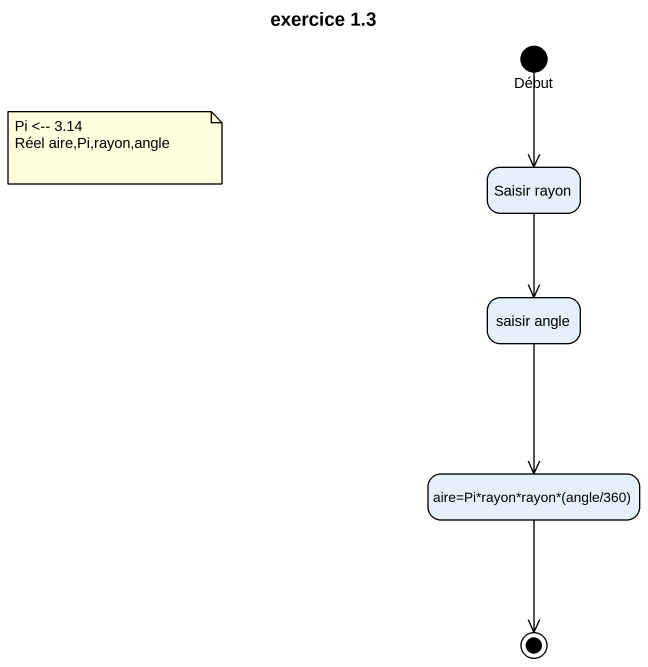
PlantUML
@startuml
title exercice 1.3
hide empty description
state Début <<start>>
state "Saisir rayon" as Saisir_rayon
state "saisir angle" as saisir_angle
state "aire=Pi*rayon*rayon*(angle/360)" as aire_Pi_rayon_rayon_angle
Début --> Saisir_rayon
Saisir_rayon --> saisir_angle
saisir_angle --> aire_Pi_rayon_rayon_angle
aire_Pi_rayon_rayon_angle --> [*]
note as N1
  Pi <-- 3.14
  Réel aire,Pi,rayon,angle
end note
@enduml
